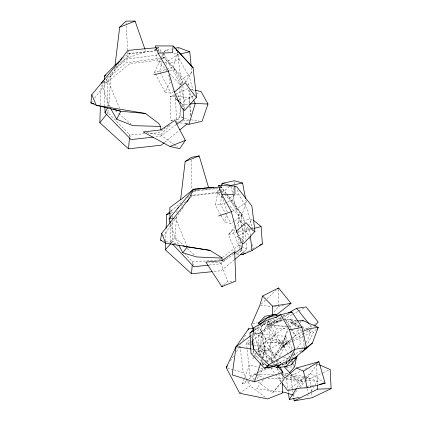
<?xml version="1.0" encoding="UTF-8"?>
<svg xmlns="http://www.w3.org/2000/svg" width="422" height="422" viewBox="0 0 422 422"><rect width="100%" height="100%" fill="white"/><g stroke="black" fill="none" stroke-linecap="round" stroke-linejoin="round"><path stroke-width="0.32" stroke-dasharray="2.11 1.58" d="M184.419 109.314L184.461 100.341L180.637 86.062M273.488 361.09L270.397 360.341L260.933 351.326L261.002 337.32L268.445 321.406L276.79 321.854L283.02 320.688M242.692 241.875L242.033 227.231M278.557 289.286L278.161 306.942L273.34 313.05M282.603 382.712L282.745 376.888M100.441 104.957L101.132 85.228M165.672 241.358L166.057 230.28M253.211 341.409L253.29 339.446M108.222 106.344L108.802 105.168L111.028 73.982L129.976 53.821L156.013 50.761M221.318 195.608L220.669 204.638L225.037 212.625M221.597 191.736L221.967 186.577M178.3 244.106L174.972 237.697L176.623 216.038M176.871 212.757L177.018 210.789M192.327 263.713L192.479 261.825L185.348 254.271M129.57 136.712L129.733 134.803L108.048 112.6L107.985 109.345M234.664 220.896L241.548 216.122L232.833 200.176L233.999 186.587M234.221 183.997L234.442 181.407M262.204 364.355L262.732 360.499M263.085 357.935L265.902 337.394L287.598 341.867L274.052 357.36L267.258 362.039M263.423 358.093L258.739 351.806L259.599 345.766L265.955 346.805L277.032 358.879M292.066 362.709L292.341 360.805M220.606 214.698L215.283 204.96L217.509 194.115L218.549 191.725M181.001 108.069L178.622 119.268L174.149 119.922M181.133 107.446L181.66 104.962L177.762 94.523L176.586 94.855M234.136 221.26L230.961 223.465L224.673 222.146L226.809 213.933M155.143 73.296L154.542 72.162L159.585 71.534L162.27 61.417M162.939 58.885L164.622 52.565M164.786 51.932L165.292 50.033L171.659 48.878M181.893 83.857L173.094 67.167L177.404 52.022M178.121 49.495L178.485 48.235M260.933 351.326L268.355 350.154L271.024 342.031L276.721 328.828L284.792 328.211M260.796 362.725L264.673 351.014L260.047 328.791L254.355 328.759M241.548 216.122L246.269 202.302L245.657 199.089M283.004 319.913L267.216 324.592L281.638 347.892L288.084 329.455M292.731 338.043L295.627 335.474L297.758 329.382M298.612 326.944L299.251 325.114M300.1 322.677L300.738 320.852M288.453 327.409L283.162 341.693L257.937 355.677M249.407 381.414L242.207 383.92L249.861 364.666L258.417 367.504M167.107 70.806L157.216 60.32L156.71 55.14L157.184 53.969M158.139 51.626L158.614 50.455L158.414 47.517L157.116 47.639M304.288 347.29L305.064 345.491M306.367 342.495L310.787 332.304L307.263 330.663M220.374 187.537L220.896 186.339M300.67 352.164L301.899 349.332M302.147 348.762L304.12 344.225L301.851 331.676L299.573 328.717M154.542 72.162L161.13 58.025M316.474 329.128L313.393 332.299L309.11 341.219L307.042 344.479M238.921 347.765L241.136 343.793M242.872 340.317L246.058 333.944M277.702 359.998L276.225 362.888L276.674 364.756M278.884 357.687L286.264 343.244L285.662 336.35L255.189 333.475L253.891 334.904M288.168 362.398L288.748 361.258M161.426 57.455L163.805 52.887M164.1 52.317L165.292 50.033L169.623 51.605M272.016 361.918L285.662 336.35L292.604 349.606M173.727 91.527L171.052 93.278L165.013 92.007L170.261 82.148L168.721 75.185M257.209 378.698L262.695 368.928L259.029 367.71M235.402 251.443L228.423 234.653L233.461 232.933L246.037 229.763L247.941 226.398M248.257 225.839L252.066 219.113L239.654 220.838L235.64 225.775M118.983 63.026L108.016 80.85L93.668 99.26M253.453 357.397L252.783 358.478L257.367 355.989M253.791 356.854L255.806 353.61M256.143 353.072L260.849 345.497L281.875 329.614L288.896 326.222L286.928 326.159M220.643 187.954L221.281 186.941L226.377 193.693M284.006 363.627L285.863 364.075L286.818 362.561M285.863 364.075L286.854 362.509M230.454 360.984L234.331 354.923M236.452 351.621L238.567 348.314M297.088 387.465L302.036 379.768L304.6 380.032M311.035 391.342L313.53 387.459M314.954 385.244L317.444 381.367L305.971 376.857L290.721 374.208M183.301 207.292L162.744 236.942M184.963 82.438L191.788 72.484L191.277 67.314M300.074 388.119L304.863 381.277M305.233 380.755L317.766 363.316M220.706 187.748L221.281 186.941L219.989 187.046M293.279 395.235L297.125 390.065M299.43 386.958L303.276 381.789L286.749 375.838M263.513 379.594L256.539 388.694L281.237 391.911M297.267 347.928L300.485 343.782L298.428 329.656M90.883 102.841L93.273 99.771M286.142 360.905L291.275 354.359M268.919 318.647L269.721 317.629M107.225 113.608L108.048 112.6L106.233 112.732M235.239 226.266L228.423 234.653L233.324 229.32L236.325 232.738M258.111 381.942L272.601 392.792L281.026 382.823M272.601 392.792L280.662 383.287M282.355 381.288L284.475 378.787L282.302 381.319M171.205 242.998L172.872 241.046L172.609 221.028M254.487 379.23L249.824 375.744L246.532 342.996L249.56 339.663M251.29 337.758L252.156 336.809M268.355 350.154L276.167 354.633L285.573 344.405L291.781 341.825M187.431 197.981L188.766 196.568M192.337 192.796L194.568 190.443L215.478 188.286M267.189 361.876L260.991 326.871L265.86 321.88M146.439 132.466L160.56 134.829L170.657 124.585M261.239 304.114L266.54 299.182M267.02 298.734L276.173 290.22M262.51 365.188L266.372 361.601M266.852 361.153L287.598 341.867M223.718 284.876L227.548 281.368L233.92 281.131M107.13 77.49L111.028 73.982M281.638 347.892L292.251 338.47M170.62 223.892L174.972 237.697L170.314 241.716L171.643 243.135M254.382 329.118L257.315 326.602M122.839 58.468L128.657 53.478L157.332 50.566M235.65 252.045L236.647 254.44L239.511 251.997M103.195 82.216L126.389 62.709L159.648 58.331M234.305 259.815L221.212 270.755L212.82 271.61M244.375 251.396L246.896 249.291L246.248 242.755M171.089 210.905L181.064 202.618M170.725 213.231L172.498 212.635L173.505 211.791M181.096 205.472L186.155 201.257M190.201 197.892L192.727 195.782L217.805 192.843L221.45 192.031M282.334 316.352L269.189 323.743L282.809 345.993L291.122 339.072M291.613 338.666L295.036 335.817L301.804 331.782M222.004 192.712L229.336 186.682M164.68 142.32L178.759 130.762M211.733 262.437L220.859 262.99L223.322 260.97M223.813 260.569L225.29 259.356M292.409 356.284L295.294 353.931M288.157 390.16L304.083 377.912M163.077 53.684L175.114 69.609L182.868 81.625L179.688 84.152L179.783 86.737M260.991 326.871L269.584 320.182M254.181 330.347L264.077 322.772M249.766 342.622L247.165 344.616L249.771 344.785M250.283 342.221L251.844 341.023M252.367 340.628L266.936 329.455L273.15 325.737L286.269 326.137M251.185 335.406L252.229 334.625M254.313 333.069L260.047 328.791L275.861 358.995M218.881 260.158L220.432 259.002M222.505 257.462L239.052 245.135L238.847 238.615M176.301 124.58L160.502 136.29L154.616 136.955M233.804 253.933L220.574 263.766L208.843 265.069M168.768 125.392L158.767 132.782L148.444 133.5M175.61 120.333L180.874 116.44L180.542 107.399M114.267 68.849L127.855 58.848L156.71 55.14M242.207 383.92L246.933 380.459M249.038 378.924L256.391 373.539M259.018 371.618L262.695 368.928M304.61 377.537L310.386 373.386L325.125 383.208M239.68 393.299L250.162 385.824L266.082 397.761M262.473 324.349L269.241 325.8L277.207 322.867L281.949 319.528L278.895 317.07M258.739 351.806L265.955 346.805M263.075 364.914L264.119 364.197M246.269 202.302L236.299 209.159L230.802 185.48M164.728 62.335L165.925 62.53L177.667 54.533L179.577 54.1M191.788 72.484L181.012 79.837L177.667 54.533L173.337 52.956M157.385 48.198L158.414 47.517L162.686 53.167M289.724 313.419L258.285 333.886L254.45 333.427M310.787 332.304L303.803 336.418M306.884 328.754L313.651 324.724M314.216 324.386L315.345 323.711M254.461 330.252L274.057 318.679M282.809 345.993L291.818 340.696M292.377 340.364L302.516 334.409M303.08 334.082L311.526 329.118M247.514 251.691L251.992 249.096M252.551 248.769L256.571 246.722M282.904 316.031L285.763 314.422M238.899 235.671L249.639 229.652L250.847 229.32M119.605 62.588L128.109 57.84L145.785 51.579L145.126 49.712M276.341 364.444L289.429 357.17M292.842 355.271L302.516 349.896M291.961 314.77L284.602 318.832L290.663 328.691M292.525 314.459L298.185 311.336M298.75 311.025L303.84 308.213M177.472 96.374L189.689 97.762L193.672 95.583M196.515 94.027L199.363 92.465M226.767 194.215L241.273 213.442L238.124 215.141L238.525 228.181M281.099 317.703L275.402 320.715L258.285 333.886L258.317 353.499L262.5 357.682M283.378 316.5L289.65 313.187M288.943 326.997L297.932 322.313M184.461 100.341L193.83 95.652M161.953 53.984L169.127 63.959L179.171 59.196L177.092 51.938M243.726 242.144L243.605 231.741L249.935 228.745M250.51 228.476L252.24 227.658L247.64 210.135L238.551 193.962L237.47 189.504M292.652 390.023L290.679 375.944L301.266 370.927M304.795 369.255L306.562 368.422M292.91 341.356L303.228 336.677M304.605 377.88L309.669 378.587L322.556 372.884M323.141 372.626L330.173 369.514M227.247 195.233L229.225 197.865L238.551 193.962M291.47 358.009L294.509 356.743M249.824 375.744L256.507 373.095M257.114 372.858L268.656 368.285L275.803 367.873M285.151 363.052L289.397 361.369M161.879 58.589L157.216 60.32L129.644 63.696L107.478 82.01L101.18 83.915M162.465 58.373L164.211 57.73L188.729 84.189L188.882 86.805M226.751 202.407L220.669 204.638L215.283 204.96M227.363 202.185L232.833 200.176M252.409 380.37L254.208 379.742M232.232 211.396L237.201 209.734M159.585 71.534L173.094 67.167M269.189 323.743L282.139 319.618M286.137 362.524L289.882 361.364M252.878 323.801L257.256 322.498M283.637 319.723L285.53 319.164L296.307 320.356M103.116 82.237L108.016 80.85L119.579 108.285M176 95.019L170.124 96.664L170.952 120.391L172.171 120.782M251.449 229.157L253.859 228.492M283.684 305.422L278.161 306.942L274.226 306.625M169.512 70.97L175.114 69.609M298.291 397.535L300.211 397.102M307.263 395.509L308.545 395.219M193.593 190.844L200.466 189.341M281.896 364.777L286.949 363.68M282.423 364.566L286.939 363.669M304.573 387.238L305.855 386.99M306.499 386.863L310.998 385.977M311.636 385.856L313.567 385.476M276.32 364.487L280.124 363.764M285.509 320.219L290.489 319.285L295.78 323.785L299.193 328.226M217.509 194.115L220.437 193.614M175.631 98.753L176.443 122.143L178.991 121.715M182.816 121.067L190.454 119.779M299.631 327.119L290.231 322.751L297.067 321.68M170.952 120.391L173.511 120.017M162.259 57.983L164.211 57.73M193.819 191.298L217.525 188.423L217.805 192.843L223.549 199.142M156.662 50.682L158.614 50.455M190.19 195.497L220.062 192.063M220.711 191.984L222.663 191.762L224.34 193.751M181.66 104.962L188.766 104.181M174.94 96.211L170.124 96.664L187.711 88.673L193.202 99.486M144.572 133.769L129.733 134.803L130.577 137.809M216.307 260.321L192.479 261.825L193.339 264.895M286.2 367.272L294.651 366.787M174.492 218.591L175.7 218.527L186.724 245.657M296.265 320.873L287.978 321.068L295.78 323.785M246.532 342.996L251.802 342.97M252.462 342.965L282.102 342.817L289.571 357.086M182.272 84.163L179.688 84.152L169.802 73.665M187.437 84.184L188.729 84.189M255.806 374.267L254.498 374.256L255.695 374.704M256.46 374.272L274.115 374.398M251.016 353.393L256.492 353.472M236.647 254.44L239.237 254.513M267.938 378.217L295.389 379.362L303.276 381.789M250.42 344.827L260.849 345.497M190.18 195.613L192.727 195.782M260.453 305.512L270.945 306.356M305.243 380.101L317.444 381.367M267.216 324.592L286.385 326.718M191.103 119.859L198.867 120.856M290.679 375.944L303.972 377.796M251.676 349.052L252.973 349.247M255.574 349.643L264.673 351.014L273.129 360.942M159.342 61.454L162.333 61.939M271.024 342.031L285.573 344.405M176.443 122.143L177.699 122.359M180.199 122.791L184.572 123.54M286 375.886L285.641 373.322L288.184 373.765M190.892 89.353L194.706 90.171M275.962 361.686L280.915 362.883M163.699 240.904L165.609 241.389M166.242 241.553L177.045 244.291M128.657 53.478L129.976 53.821L128.204 50.883M244.296 223.138L243.647 216.597L238.124 215.141L228.851 204.96M286.021 378.418L298.307 382.068L290.774 373.855M227.484 367.963L233.16 369.64M233.788 369.825L243.251 372.621L246.253 378.365M290.231 322.751L301.377 326.232M301.994 326.428L307.749 329.25M268.761 317.465L270.629 318.056M283.209 374.657L286.158 375.643M276.167 354.633L281.073 356.305M283.526 357.144L289.044 359.027M256.291 374.931L263.476 377.632M285.641 373.322L287.461 374.04M289.888 374.994L302.036 379.768M318.926 364.698L316.563 363.685L317.365 383.93M183.802 117.743L180.874 116.44L183.211 118.672M184.388 118.002L190.823 120.861M303.154 328.754L304.916 329.571M246.896 249.291L239.052 245.135L240.846 247.07M308.313 329.556L313.393 332.299M255.189 333.475L263.296 338.191L286.264 343.244L291.586 350.429M241.041 238.678L242.719 239.712M160.56 134.829L173.337 144.071M173.864 144.456L177.593 147.151M179.793 102.135L182.288 104.15L182.868 107.288M101.908 84.622L108.802 105.168L110.3 106.45M115.306 110.717L118.302 113.275M118.804 113.703L130.809 123.941M264.088 363.289L258.818 358.737L253.822 352.676L253.611 350.809M239.654 220.838L243.932 224.615M244.407 225.037L249.639 229.652L250.304 235.534M174.972 237.697L183.675 245.404M187.057 248.4L194.795 255.252M268.445 321.406L276.721 328.828M273.572 319.29L277.207 322.867M264.821 360.003L265.749 360.931M157.348 47.992L161.579 53.457M175.99 244.354L172.872 241.046L170.314 241.716L170.066 224.008M176.438 244.823L179.556 248.131M277.476 359.365L281.02 363.226M281.463 363.711L283.684 366.127M273.551 361.438L275.666 363.917M224.762 194.247L243.647 216.597M309.447 324.428L311.853 327.451M259.599 345.766L271.995 361.654M272.396 362.166L273.994 364.218M277.191 368.316L280.393 372.415M290.489 319.285L297.637 328.617M220.521 186.292L226.851 194.711M270.85 368.042L275.144 373.808M275.54 374.33L279.443 379.568M293.865 353.509L295.764 356.073M252.24 227.658L253.58 229.542M285.53 319.164L291.254 328.406M291.591 328.949L295.627 335.474M290.995 329.239L295.036 335.817M179.171 59.196L189.394 76.851L193.914 93.505M169.127 63.959L179.64 82.332L180.474 85.439M229.225 197.865L238.441 214.355L243.605 231.741M108.802 105.168L109.43 106.291M225.348 213.194L230.961 223.465M220.917 215.273L224.673 222.146M106.049 79.352L107.478 82.01L107.937 106.74M171.015 209.845L172.498 212.635M160.191 72.679L171.052 93.278M155.438 73.866L165.013 92.007M294.113 352.491L296.524 357.102M291.665 361.079L292.857 363.363M293.158 363.933L294.35 366.217M276.167 359.576L278.599 364.223M278.9 364.803L279.812 366.549M246.553 378.935L250.162 385.824M246.037 229.763L248.991 236.869M249.238 237.459L249.977 239.237M252.192 244.57L253.669 248.12M233.461 232.933L239.97 248.59M220.859 262.99L227.548 281.368M221.861 195.982L227.3 212.039M254.276 333.623L260.469 355.672M261.529 359.449L263.122 365.12M277.576 368.496L278.625 372.858M278.773 373.481L280.271 379.71M165.925 62.53L166.764 66.328M240.202 241.88L241.12 246.232M305.971 376.857L306.594 381.288M307.659 388.889L308.366 393.953M292.741 390.661L292.921 391.943M293.279 394.501L293.728 397.698M286.359 378.444L287.793 388.683M288.152 391.241L288.332 392.518M309.669 378.587L311.557 392.602M311.642 393.235L312.243 397.698M239.976 346.114L243.251 372.621M244.359 223.792L245.92 239.485M253.654 350.83L253.822 352.676M268.619 320.472L271.995 363.189M126.025 22.424L127.724 51.284M127.76 51.938L128.109 57.84M189.03 89.427L189.816 103.179M189.963 105.801L190.528 115.623M241.273 213.442L241.996 226.577M179.809 87.38L180.426 104.171M189.689 97.762L189.895 103.59M189.984 106.18L190.364 117.189M175.541 96.153L175.61 98.104M238.609 230.792L238.71 234.052M182.868 81.625L182.911 83.598M182.969 86.23L183.438 107.932M104.445 82.053L104.904 106.275M172.54 215.864L172.566 217.799M191.351 159.954L191.693 189.299"/><path stroke-width="0.63" d="M222.035 260.648L234.643 251.681L235.835 281.063L221.798 286.633L205.867 262.083L222.035 260.648L222.046 258.079L221.128 257.293L210.082 250.394L165.709 243.199L160.524 240.102L161.705 233.35L189.093 198.73L193.471 189.22L219.34 187.099M282.587 383.361L282.344 393.072L267.622 398.917L239.68 393.299L226.218 367.588L236.072 346.694L248.663 328.727L253.089 328.754M282.809 374.298L282.856 372.357L280.118 367.129M164.179 142.731L161.162 145.205L128.536 148.818L99.824 122.712L100.399 106.27M212.171 271.673L191.514 273.778L165.377 249.835L165.624 242.666M166.126 228.323L166.6 214.634L170.092 211.733M222.104 184.641L222.199 183.354L234.5 180.758L242.581 183.011L245.53 198.445M191.514 273.778L192.226 264.969M128.536 148.818L129.459 137.989M253.538 350.186L252.477 340.849L253.759 327.672L266.683 320.409L277.127 316.764M160.877 129.913L174.792 120.397L185.353 140.373L179.719 148.692L169.945 146.492L143.232 131.928L160.877 129.913L160.576 126.415L158.704 123.451L145.437 113.46L120.834 111.266L96.258 105.273L90.883 102.841L91.801 94.707L122.069 58.014L127.908 50.392L156.467 47.697M208.589 187.563L199.195 155.903L191.319 157.348L185.163 161.473L180.579 199.833L193.102 189.431L208.589 187.563L213.69 187.637M104.398 79.431L104.334 76.16L115.074 65.12L119.669 27.219L125.946 21.111L135.077 21.1L144.91 49.089M250.668 335.796L236.072 346.694L232.184 374.878L254.466 381.82L282.856 372.357L277.359 365.906M291.797 364.608L297.099 356.643L293.454 358.6L282.687 363.168L276.173 367.541L285.61 366.718L291.797 364.608L291.977 363.342M242.502 243.109L241.743 248.036L234.331 253.543M253.142 331.143L253.759 327.672M296.524 357.102L294.651 366.787L289.566 372.79M276.199 315.018L291.048 303.402L278.583 287.978L262.611 296.007L259.794 305.459L251.623 324.17L253.395 330.468M185.2 123.651L188.95 124.295L195.228 103.469L193.492 100.056M254.466 381.82L260.59 363.337M195.344 90.308L201.067 91.532L207.977 104.028L202.101 121.272L188.95 124.295M302.205 352.085L312.401 343.065L318.241 327.324L303.281 320.709L297.542 320.847M221.154 185.743L222.199 183.354L230.802 185.48L242.581 183.011M153.307 137.103L131.084 139.613L105.025 112.822L107.352 108.111M248.083 329.888L248.663 328.727M289.044 360.683L294.878 349.258L289.487 329.851L280.778 314.707L268.566 316.943L258.781 325.341M160.576 126.415L132.809 125.65L116.651 119.215L120.834 111.266L113.344 109.161M120.697 60.24L122.069 58.014M218.728 190.987L220.004 188.966M226.218 367.588L227.279 365.937M298.291 397.535L289.318 399.56L296.381 388.562M186.92 201.943L189.093 198.73M222.046 258.079L196.726 256.961L182.842 252.847L187.215 246.865L210.082 250.394M170.224 222.637L169.037 218.876L193.471 189.22M99.824 122.712L106.813 114.114M165.377 249.835L170.789 243.489M314.775 325.984L318.167 322.033L306.108 306.968L296.619 308.318L288.616 312.818M196.52 97.245L184.414 110.596L181.001 106.766L174.465 92.038L168.12 70.289L158.06 53.125L155.338 45.882L173.131 45.982L193.081 67.768L196.52 97.245L193.25 93.71L185.184 82.759L174.465 92.038M238.514 235.761L236.468 231.177L231.245 211.348L221.877 194.558L218.564 185.575L234.832 186.055L236.858 186.957L251.892 206.031L254.925 231.43L243.742 243.447L241.584 242.634L239.791 238.625M264.568 363.701L267.442 366.18L268.861 364.666L291.396 351.732M177.171 208.821L178.506 207.408M260.627 323.954L258.169 323.426L265.032 316.289L275.334 314.2L276.864 315.429M285.61 366.718L293.454 358.6M317.36 328.226L318.241 327.324L309.959 328.59L303.012 331.238M277.618 288.875L278.583 287.978M221.798 286.633L222.758 285.752M102.746 81.441L103.717 80.56M236.468 231.177L246.058 222.631L252.905 230.528L254.925 231.43M294.213 358.6L306.499 347.681L301.983 327.409L291.929 311.979L280.778 314.707L275.74 317.687M276.157 365.621L271.789 366.971L264.367 368.148L251.016 353.393L249.982 332.9L253.891 329.54M115.074 65.12L119.442 61.38M279.833 380.09L287.651 390.566L300.074 388.119L307.169 387.802L325.125 383.208L318.932 361.723L296.492 368.016L284.792 378.054L281.194 373.438M239.991 251.591L241.901 249.961L241.511 248.094M234.806 259.393L243.874 251.818M229.826 186.281L230.802 185.48M179.767 129.939L187.305 123.746M304.241 349.395L312.401 343.065M295.02 358.209L297.099 356.643M180.806 199.416L169.834 207.613L169.982 218.105M176.829 124.189L183.675 119.115L183.101 108.544M104.334 76.16L105.901 75.005M258.169 323.426L264.605 318.853L275.334 314.2M154.821 49.907L156.873 48.541M240.529 254.556L242.471 254.608L252.003 250.552L262.378 243.916L261.091 226.498L253.569 220.342M268.25 365.742L264.367 368.148L280.488 364.951M290.442 352.006L294.878 349.258L306.499 347.681L304.225 348.947M296.492 368.016L303.487 371.133L318.932 361.723M249.982 332.9L253.342 330.917M242.471 254.608L245.272 252.989M290.79 312.586L291.929 311.979M276.173 367.541L278.963 366.122M293.817 398.342L294.176 400.9L317.571 389.158L331.117 388.662L330.173 369.514L319.523 364.951M259.477 245.319L262.378 243.916M331.117 388.662L312.243 397.698L294.176 400.9M119.669 27.219L135.077 21.1M169.945 146.492L185.353 140.373M185.163 161.473L199.195 155.903M166.6 214.634L170.14 213.432M218.559 215.98L231.609 211.607M101.28 82.754L102.504 82.411M254.461 228.323L261.091 226.498M289.819 303.74L291.048 303.402L272.586 306.187L262.611 296.007M153.935 74.747L168.884 71.118M180.21 53.958L189.752 51.8L191.15 66.022M289.487 329.851L301.983 327.409M319.348 384.342L325.125 383.208M267.442 366.18L275.687 364.608M174.84 48.298L178.664 47.602L189.752 51.8M302.036 320.905L303.281 320.709M189.409 104.107L195.228 103.469L207.977 104.028M208.194 265.143L193.856 266.741L172.535 244.08M169.037 218.876L173.885 218.622M158.06 53.125L172.508 52.697L173.131 45.982L193.081 67.768M221.877 194.558L234.985 194.194L234.832 186.055M281.885 391.996L285.135 392.423L292.699 395.034M236.072 346.694L251.021 348.952M145.437 113.46L96.258 105.273L91.801 94.707M160.524 240.102L161.795 240.424M182.763 245.736L187.215 246.865M90.883 102.841L94 103.717M218.564 185.575L219.54 185.933M237.122 236.267L240.482 238.335M175.304 98.505L179.297 101.734M268.861 364.666L258.222 354.928L253.506 348.445L252.477 340.849M284.127 366.607L290.331 373.37M296.619 308.318L308.646 323.421M110.685 108.538L116.651 119.215M178.907 245.272L182.842 252.847M161.705 233.35L165.709 243.199M176.401 49.516L176.749 50.724M303.487 371.133L307.169 387.802M288.511 393.8L289.318 399.56M250.378 236.183L252.003 250.552M317.418 385.239L317.571 389.158M104.914 106.93L105.025 112.822M170.029 221.386L170.055 223.354M272.586 306.187L272.607 315.234"/></g></svg>
